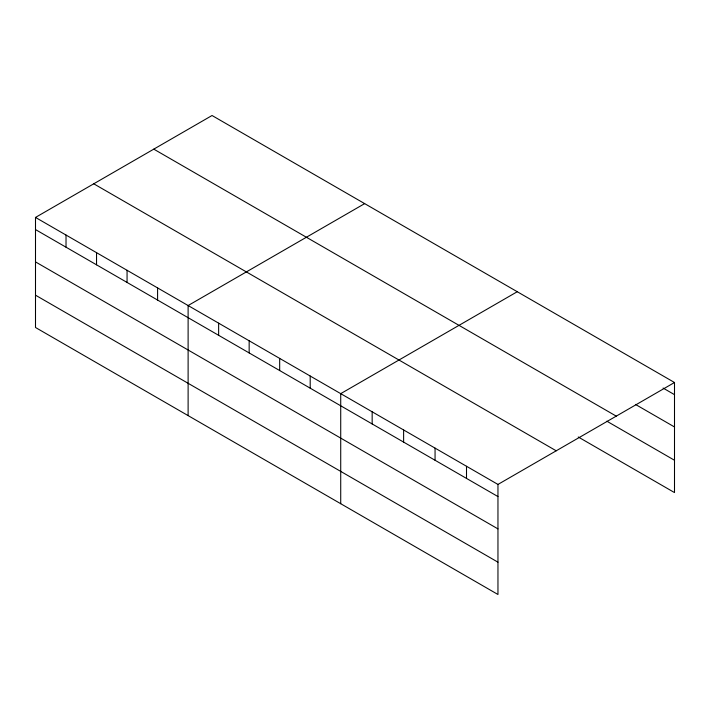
<?xml version="1.0" encoding="UTF-8"?>
<svg xmlns="http://www.w3.org/2000/svg" width="710" height="710" viewBox="0 0 710 710"><rect width="100%" height="100%" fill="white"/><g stroke="black" fill="none" stroke-linecap="round" stroke-linejoin="round"><path stroke-width="1.06" d="M35.5 217.429L497.959 484.433L497.959 594.492L35.5 327.496L35.5 217.429L212.041 115.508L674.5 382.504L674.5 492.571L578.251 436.996M364.656 203.619L188.114 305.54L188.114 415.607M517.262 291.721L340.72 393.651L340.72 503.718M497.959 484.433L674.5 382.504M663.069 388.05L674.5 394.654M635.432 404.407L674.5 426.958M153.786 149.144L616.245 416.14M606.837 421.19L674.5 460.257M93.755 183.801L556.214 450.797M35.5 229.578L497.959 496.574M35.5 261.892L497.959 528.888M35.5 295.183L497.959 562.178M466.505 466.275L466.505 478.425M435.061 448.116L435.061 460.266M403.617 429.958L403.617 442.108M372.164 411.809L372.164 423.95M310.199 376.025L310.199 388.175M279.678 358.408L279.678 370.558M249.157 340.782L249.157 352.932M218.636 323.165L218.636 335.306M157.584 287.923L157.584 300.064M127.063 270.297L127.063 282.447M96.542 252.68L96.542 264.821M66.021 235.054L66.021 247.204"/></g></svg>
